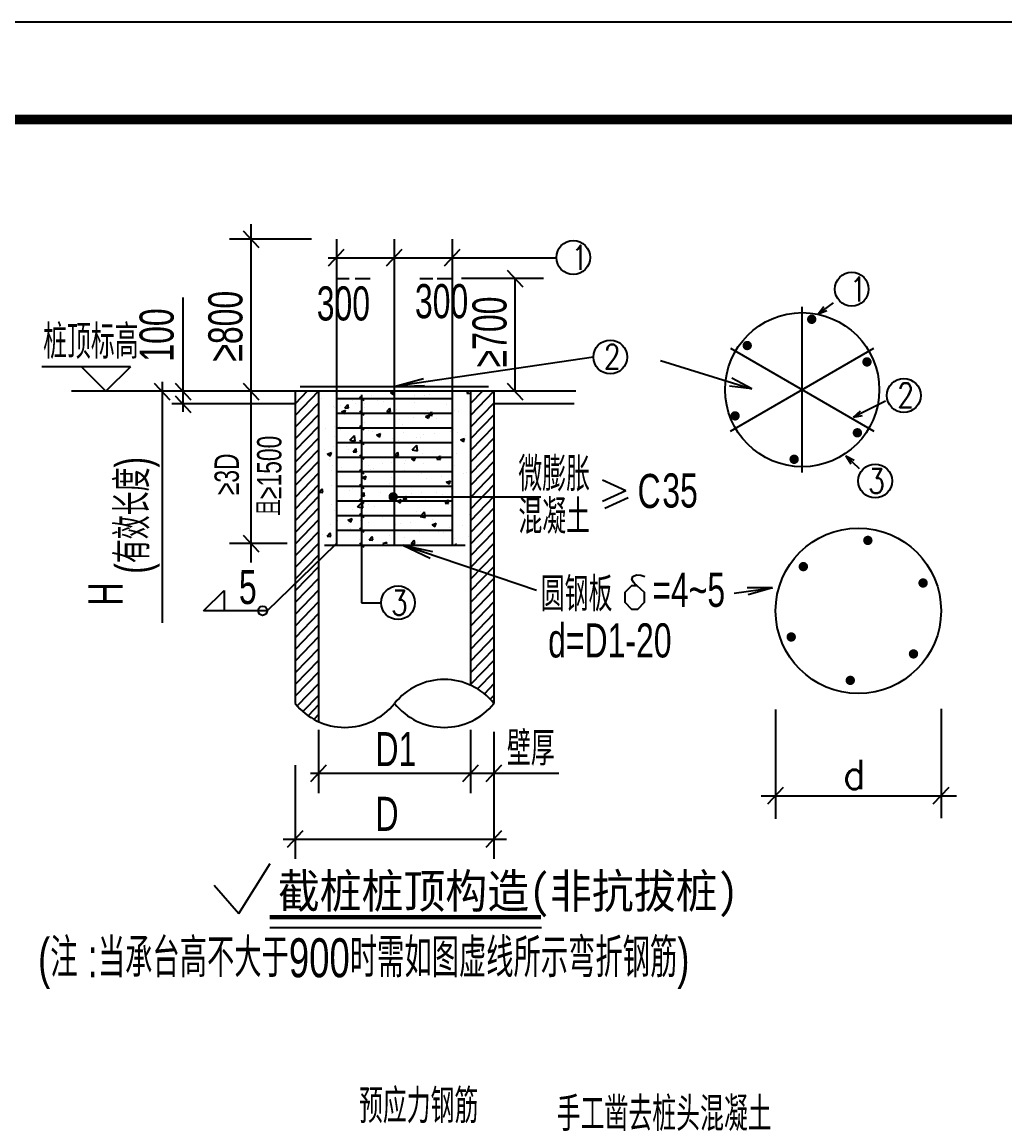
# Model space of a CAD drawing. Extents: x -695511 to 885008, y -751583 to -95266.
# Drawn here: x -592160 to -582077, y -242082 to -230759 of the extents above; entities that cross this region are included whole.
import ezdxf

# ---------------------------------------------------------------- set-up
doc = ezdxf.new("R2010")
doc.units = 0
doc.header["$LTSCALE"] = 1000
doc.header["$MEASUREMENT"] = 0
doc.linetypes.add('DASH', pattern=[0.35, 0.25, -0.1])
for name, color, linetype in [('13', 13, 'Continuous'), ('14', 1, 'Continuous'), ('2', 2, 'Continuous'), ('LAYER5', 7, 'Continuous'), ('PDIM', 3, 'Continuous'), ('PUB_TITLE', 4, 'Continuous'), ('STEEL', 6, 'Continuous')]:
    doc.layers.add(name, color=color, linetype=linetype)
doc.styles.add('HZ', font='simplex.shx', dxfattribs={"width": 0.8, "bigfont": '1hztxt.shx'})
doc.styles.add('HZDX', font='gs_txt.shx', dxfattribs={"width": 0.8, "height": 800, "bigfont": 'hztxt.shx'})
doc.styles.add('宋体', font='simsun.ttc')

# ---------------------------------------------------------------- blocks, each defined once
blk = doc.blocks.new('*X152')
at = {"color": 0}
for p, q in [((25979, 9257), (25979, 9257)), ((26404.4, 9285.1), (26404.4, 9285.1)), ((26572.1, 9308.3), (26605.8, 9321.2)), ((26572.1, 9308.3), (26597, 9291.5)), ((26597, 9291.5), (26607, 9321.2)), ((26604.1, 9251.1), (26604.1, 9251.1)), ((26775.1, 9281.5), (26775.1, 9281.5)), ((26863.8, 9288.6), (26863.8, 9288.6)), ((26900.3, 9297.9), (26900.3, 9297.9)), ((27224.6, 9306.6), (27238.5, 9321.2)), ((27224.6, 9306.6), (27255.2, 9301.9)), ((26084.4, 9189.9), (26084.4, 9189.9)), ((26094.8, 9183.9), (26094.8, 9183.9)), ((26112.8, 9235.1), (26112.8, 9235.1)), ((26144.8, 9198.5), (26144.8, 9198.5)), ((26152, 9147), (26187, 9160.4)), ((26176.9, 9130.2), (26187, 9160.4)), ((26181.1, 9180.3), (26205.2, 9209)), ((26181.1, 9180.3), (26211, 9177.7)), ((26211, 9177.6), (26205.2, 9209)), ((26245.9, 9245.7), (26245.9, 9245.7)), ((26270, 9215), (26270, 9215)), ((26351.3, 9178.6), (26351.3, 9178.6)), ((26351.5, 9219.1), (26351.5, 9219.1)), ((26459.4, 9239.9), (26459.4, 9239.9)), ((26512.8, 9234.5), (26512.8, 9234.5)), ((26539.8, 9148.9), (26563.9, 9177.6)), ((26569.7, 9146.3), (26563.9, 9177.6)), ((26618.2, 9167.3), (26618.2, 9167.3)), ((26779.7, 9223.2), (26779.7, 9223.2)), ((26885.2, 9156), (26885.2, 9156)), ((27046.6, 9211.9), (27046.6, 9211.9)), ((27114.4, 9157.3), (27114.4, 9157.3)), ((26152, 9147), (26176.9, 9130.2)), ((26539.8, 9148.9), (26569.6, 9146.3)), ((26598, 9084.7), (26598, 9084.7)), ((26643.6, 9084.3), (26643.6, 9084.3)), ((26768.8, 9100.7), (26768.8, 9100.7)), ((26857.7, 9122.1), (26857.7, 9122.1)), ((26870.6, 9107), (26905.6, 9120.4)), ((26870.6, 9107), (26895.5, 9090.2)), ((26895.5, 9090.2), (26905.6, 9120.4)), ((26898.4, 9117.5), (26922.5, 9146.2)), ((26898.4, 9117.5), (26928.3, 9114.9)), ((26928.3, 9114.9), (26922.5, 9146.2)), ((26958.1, 9125.7), (26958.1, 9125.7)), ((26967, 9086.9), (26967, 9086.9)), ((27152.1, 9144.7), (27152.1, 9144.7)), ((26013.3, 9001.3), (26013.3, 9001.3)), ((26088.7, 9017.4), (26088.7, 9017.4)), ((26138.5, 9017.8), (26138.5, 9017.8)), ((26146.4, 8991.6), (26146.4, 8991.6)), ((26327.8, 9042.7), (26327.8, 9042.7)), ((26345.4, 9052.6), (26345.4, 9052.6)), ((26383.8, 8986.8), (26383.8, 8986.8)), ((26413.3, 8980.3), (26413.3, 8980.3)), ((26675.4, 9036.8), (26675.4, 9036.8)), ((26680.3, 8969), (26680.3, 8969)), ((27086.8, 8977.1), (27086.8, 8977.1)), ((27108.3, 8990.9), (27108.3, 8990.9)), ((27142.4, 8970), (27142.4, 8970)), ((26092.2, 8936.7), (26092.2, 8936.7)), ((26223.6, 8902.3), (26262.6, 8942.9)), ((26223.6, 8902.3), (26268.1, 8895.4)), ((26268.1, 8895.4), (26262.6, 8942.9)), ((26339.4, 8886.2), (26339.4, 8886.2)), ((26450.5, 8945.7), (26485.5, 8959.1)), ((26450.5, 8945.7), (26475.4, 8928.9)), ((26475.4, 8928.9), (26485.5, 8959.1)), ((26503.6, 8877), (26503.6, 8877)), ((26512.1, 8887), (26512.1, 8887)), ((26591.9, 8918.2), (26591.9, 8918.2)), ((26637.2, 8903.5), (26637.2, 8903.5)), ((26795.2, 8927.1), (26795.2, 8927.1)), ((26826.6, 8928.5), (26826.6, 8928.5)), ((26851.6, 8955.7), (26851.6, 8955.7)), ((26947.2, 8957.8), (26947.2, 8957.8)), ((27169.1, 8905.7), (27204.1, 8919.1)), ((27169.1, 8905.7), (27193.9, 8888.9)), ((27193.9, 8888.9), (27204.1, 8919.1)), ((27214.1, 8946.5), (27214.1, 8946.5)), ((26006.9, 8820.5), (26006.9, 8820.5)), ((26030.4, 8784.4), (26065.4, 8797.9)), ((26030.4, 8784.4), (26055.2, 8767.7)), ((26055.3, 8767.6), (26065.4, 8797.8)), ((26082.7, 8851), (26082.7, 8851)), ((26196.3, 8845.5), (26196.3, 8845.5)), ((26212, 8827), (26212, 8827)), ((26250.5, 8804.2), (26274.6, 8832.9)), ((26250.5, 8804.2), (26280.4, 8801.6)), ((26280.4, 8801.5), (26274.6, 8832.9)), ((26609.1, 8772.8), (26633.2, 8801.5)), ((26639, 8770.2), (26633.2, 8801.5)), ((26757.2, 8819.6), (26796.2, 8860.2)), ((26757.2, 8819.6), (26801.7, 8812.7)), ((26801.7, 8812.7), (26796.2, 8860.1)), ((26845.5, 8789.2), (26845.5, 8789.2)), ((27102.3, 8824.5), (27102.3, 8824.5)), ((27136, 8789.3), (27136, 8789.3)), ((26049.1, 8736.1), (26049.1, 8736.1)), ((26076.6, 8684.5), (26076.6, 8684.5)), ((26316, 8724.8), (26316, 8724.8)), ((26333.3, 8719.7), (26333.3, 8719.7)), ((26380.5, 8689.8), (26380.5, 8689.8)), ((26505.7, 8706.3), (26505.7, 8706.3)), ((26582.9, 8713.5), (26582.9, 8713.5)), ((26585.8, 8751.8), (26585.8, 8751.8)), ((26609.1, 8772.8), (26639, 8770.2)), ((26694.6, 8702), (26694.6, 8702)), ((26695.1, 8731.3), (26695.1, 8731.3)), ((26748.9, 8744.4), (26783.9, 8757.8)), ((26748.9, 8744.4), (26773.8, 8727.6)), ((26773.8, 8727.6), (26784, 8757.8)), ((26849.8, 8702.3), (26849.8, 8702.3)), ((26967.8, 8741.4), (26991.9, 8770.1)), ((26967.8, 8741.4), (26997.7, 8738.8)), ((26986.1, 8752.1), (26986.1, 8752.1)), ((26997.7, 8738.8), (26991.9, 8770.1)), ((27010.8, 8772.8), (27010.8, 8772.8)), ((27116.7, 8691), (27116.7, 8691)), ((26064.8, 8648.3), (26064.8, 8648.3)), ((26111.4, 8601.9), (26111.4, 8601.9)), ((26154.5, 8668.9), (26154.5, 8668.9)), ((26328.8, 8583.1), (26363.8, 8596.6)), ((26353.7, 8566.3), (26363.8, 8596.5)), ((26403, 8652), (26403, 8652)), ((26421.4, 8657.6), (26421.4, 8657.6)), ((26688.3, 8646.4), (26688.3, 8646.4)), ((26839.5, 8622.8), (26839.5, 8622.8)), ((26955.2, 8635.1), (26955.2, 8635.1)), ((27004.5, 8592.1), (27004.5, 8592.1)), ((27096.2, 8658), (27096.2, 8658)), ((27193.8, 8617), (27193.8, 8617)), ((27222.1, 8623.8), (27222.1, 8623.8)), ((26070.5, 8518.1), (26070.5, 8518.1)), ((26249, 8492.6), (26249, 8492.6)), ((26327.2, 8553.3), (26327.2, 8553.3)), ((26328.8, 8583.1), (26353.7, 8566.3)), ((26374.2, 8509.1), (26374.2, 8509.1)), ((26563.5, 8534), (26563.5, 8534)), ((26579.8, 8585.3), (26579.8, 8585.3)), ((26879.3, 8575.6), (26879.3, 8575.6)), ((27047.4, 8543.1), (27082.4, 8556.5)), ((27047.4, 8543.1), (27072.3, 8526.3)), ((27072.3, 8526.3), (27082.4, 8556.5)), ((25961.3, 8459.5), (25985.4, 8488.2)), ((25961.3, 8459.5), (25991.1, 8456.8)), ((25991.1, 8456.8), (25985.4, 8488.2)), ((26216.5, 8470.7), (26216.5, 8470.7)), ((26319.9, 8428.1), (26344, 8456.8)), ((26319.9, 8428.1), (26349.8, 8425.5)), ((26349.8, 8425.4), (26344, 8456.8)), ((26483.4, 8459.4), (26483.4, 8459.4)), ((26573.7, 8418.9), (26573.7, 8418.9)), ((26673.9, 8403.7), (26673.9, 8403.7)), ((26678.5, 8396.7), (26702.6, 8425.4)), ((26708.4, 8394.1), (26702.6, 8425.4)), ((26750.3, 8448.1), (26750.3, 8448.1)), ((26833.4, 8456.4), (26833.4, 8456.4)), ((26965.5, 8453.8), (26965.5, 8453.8)), ((27017.2, 8436.8), (27017.2, 8436.8)), ((27062.3, 8419.8), (27062.3, 8419.8)), ((27090.1, 8491.6), (27090.1, 8491.6)), ((26064.4, 8351.6), (26064.4, 8351.6)), ((26090.7, 8303.6), (26090.7, 8303.6)), ((26242.6, 8311.9), (26242.6, 8311.9)), ((26289.9, 8332.5), (26328.8, 8373.1)), ((26289.9, 8332.5), (26334.4, 8325.6)), ((26321.1, 8386.9), (26321.1, 8386.9)), ((26334.4, 8325.6), (26328.8, 8373.1)), ((26382.3, 8353.7), (26382.3, 8353.7)), ((26432, 8336.8), (26432, 8336.8)), ((26627.3, 8381.8), (26662.3, 8395.3)), ((26627.3, 8381.8), (26652.2, 8365)), ((26652.2, 8365), (26662.3, 8395.2)), ((26678.5, 8396.7), (26708.4, 8394.1)), ((26747.8, 8378.4), (26747.8, 8378.4)), ((26872.9, 8394.9), (26872.9, 8394.9)), ((27037.1, 8365.3), (27061.2, 8394.1)), ((27037.1, 8365.3), (27067, 8362.7)), ((27067, 8362.7), (27061.3, 8394)), ((27084, 8325.1), (27084, 8325.1)), ((27085.3, 8344), (27085.3, 8344)), ((26117.5, 8295.4), (26117.5, 8295.4)), ((26119.1, 8215.2), (26119.1, 8215.2)), ((26207.2, 8220.5), (26242.2, 8234)), ((26207.2, 8220.5), (26232, 8203.8)), ((26232, 8203.8), (26242.2, 8234)), ((26315.1, 8220.4), (26315.1, 8220.4)), ((26502.1, 8243.9), (26502.1, 8243.9)), ((26567.6, 8252.4), (26567.6, 8252.4)), ((26793.7, 8293.9), (26793.7, 8293.9)), ((26823.5, 8249.8), (26862.5, 8290.3)), ((26823.5, 8249.8), (26868, 8242.9)), ((26827.3, 8289.9), (26827.3, 8289.9)), ((26868, 8242.8), (26862.5, 8290.3)), ((26930.8, 8222.6), (26930.8, 8222.6)), ((27246.6, 8264.2), (27246.6, 8264.2)), ((25957.6, 8159.3), (25957.6, 8159.3)), ((26058.3, 8185.2), (26058.3, 8185.2)), ((26111.1, 8114.7), (26111.1, 8114.7)), ((26210.5, 8193.8), (26210.5, 8193.8)), ((26224.6, 8148), (26224.6, 8148)), ((26300.5, 8139.6), (26300.5, 8139.6)), ((26386, 8203.9), (26386, 8203.9)), ((26491.5, 8136.7), (26491.5, 8136.7)), ((26616.2, 8181.2), (26616.2, 8181.2)), ((26653, 8192.6), (26653, 8192.6)), ((26741.4, 8197.7), (26741.4, 8197.7)), ((26758.4, 8125.4), (26758.4, 8125.4)), ((26821.2, 8123.5), (26821.2, 8123.5)), ((26919.9, 8181.3), (26919.9, 8181.3)), ((26925.7, 8180.5), (26960.7, 8193.9)), ((26925.7, 8180.5), (26950.6, 8163.7)), ((26950.6, 8163.7), (26960.8, 8193.9)), ((26984.7, 8118.9), (26984.7, 8118.9)), ((27077.9, 8158.7), (27077.9, 8158.7)), ((27186.8, 8170), (27186.8, 8170)), ((25985.9, 8098.2), (25985.9, 8098.2)), ((26030.6, 8083.4), (26054.7, 8112.1)), ((26030.6, 8083.4), (26060.5, 8080.7)), ((26060.5, 8080.7), (26054.7, 8112.1)), ((26309, 8054), (26309, 8054)), ((26389.3, 8052), (26413.4, 8080.7)), ((26389.3, 8052), (26419.1, 8049.4)), ((26419.2, 8049.3), (26413.4, 8080.7)), ((26505.6, 8019.2), (26540.6, 8032.7)), ((26535.8, 8018.3), (26540.6, 8032.7)), ((26561.5, 8086), (26561.5, 8086)), ((26693.1, 8068.9), (26693.1, 8068.9)), ((26747.9, 8020.6), (26772, 8049.3)), ((26747.9, 8020.6), (26777.8, 8018)), ((26777.8, 8018), (26772, 8049.3)), ((26799.2, 8025.4), (26799.2, 8025.4)), ((27025.3, 8114.2), (27025.3, 8114.2)), ((27115, 8067), (27115, 8067)), ((27240.2, 8083.5), (27240.2, 8083.5)), ((26505.6, 8019.2), (26506.9, 8018.4)), ((27128.4, 8015.3), (27130.6, 8018)), ((27131.1, 8015.3), (27130.6, 8017.9))]:
    blk.add_line(p, q, dxfattribs=at)

msp = doc.modelspace()

# ---------------------------------------------------------------- linework, layer by layer
at = {"color": 2}
for p, q in [((-589893, -232901.9), (-589732.2, -233073.4)), ((-589016, -233261.1), (-588855.1, -233089.7)), ((-588421.3, -233261.1), (-588260.5, -233089.7)), ((-587827, -233261.1), (-587666.1, -233089.7)), ((-587183.5, -233305.4), (-587022.6, -233476.9)), ((-590804, -234461.9), (-590643.1, -234633.4)), ((-590589.3, -234461.9), (-590428.4, -234633.4)), ((-589893, -234461.9), (-589732.2, -234633.4)), ((-587183.5, -234461.9), (-587022.6, -234633.4)), ((-590589.3, -234591.9), (-590428.4, -234763.4)), ((-589893, -236021.9), (-589732.2, -236193.4)), ((-589199.1, -238548.2), (-589038.2, -238376.7)), ((-587639.1, -238548.2), (-587478.2, -238376.7)), ((-587399.1, -238548.2), (-587238.2, -238376.7)), ((-584509.4, -238779.7), (-584348.5, -238608.3)), ((-582811.9, -238779.7), (-582651, -238608.3)), ((-589439.1, -239224.2), (-589278.2, -239052.7)), ((-587399.1, -239224.2), (-587238.2, -239052.7))]:
    msp.add_line(p, q, dxfattribs=at)
for p, q in [((-589813.4, -232834), (-589813.4, -236304.4)), ((-589192.3, -232986.8), (-590031.9, -232986.8)), ((-589019.4, -233176.2), (-586674.3, -233176.2)), ((-586811.6, -233390.4), (-587651.1, -233390.4)), ((-587103.8, -233390.4), (-587103.8, -234546.8)), ((-590509.6, -233583.8), (-590509.6, -234758.9)), ((-586297.7, -234197.5), (-588341.6, -234496.1)), ((-585611.9, -234232), (-584673, -234522.7)), ((-591049.5, -234296.8), (-591958.1, -234296.8)), ((-591549.5, -234296.8), (-591299.5, -234546.8)), ((-591049.5, -234296.8), (-591299.5, -234546.8)), ((-590724.3, -234450.4), (-590724.3, -236920.2)), ((-588341.6, -234496.1), (-588042.3, -234416)), ((-588341.6, -234496.1), (-588031.9, -234487.2)), ((-584673, -234522.7), (-584878.3, -234413.5)), ((-586479.9, -234546.8), (-587319.4, -234546.8)), ((-584673, -234522.7), (-584903.7, -234493.9)), ((-589359.4, -234676.8), (-590624.5, -234676.8)), ((-586496.4, -234676.8), (-587319.4, -234676.8)), ((-588329.2, -235629.6), (-586839.7, -235629.6)), ((-589442.5, -236106.8), (-590031.9, -236106.8)), ((-586882.2, -236588.8), (-588254.3, -236124.4)), ((-588254.3, -236124.4), (-587951.2, -236189)), ((-588254.3, -236124.4), (-587974.3, -236257.1)), ((-584854.1, -236618.8), (-584461.8, -236561.4)), ((-584461.8, -236561.4), (-584721.1, -236563.5)), ((-584461.8, -236561.4), (-584710.7, -236634.7)), ((-584429.7, -237811.5), (-584429.7, -238933.7)), ((-582732.2, -237802.7), (-582732.2, -238924.9)), ((-589119.4, -238020.7), (-589119.4, -238670.3)), ((-587559.4, -238020.7), (-587559.4, -238670.3)), ((-587319.4, -238039.9), (-587319.4, -239343)), ((-589359.4, -238383), (-589359.4, -239343)), ((-589201.9, -238463.2), (-586655.5, -238463.2)), ((-584578.5, -238694.8), (-582575.5, -238694.8)), ((-589483.4, -239139.2), (-587191.1, -239139.2)), ((-589620.2, -240047.3), (-586833.3, -240047.3))]:
    msp.add_line(p, q)
at = {"const_width": 44.6}
msp.add_lwpolyline([(-589620.2, -239942), (-586836, -239942)], dxfattribs=at)
at = {"layer": '13', "color": 6}
for p, q in [((-589936.4, -239903.8), (-589616, -239390)), ((-590189.4, -239611.3), (-589936.4, -239903.8))]:
    msp.add_line(p, q, dxfattribs=at)
at = {"layer": '2', "linetype": 'DASH', "ltscale": 15}
for p, q in [((-589359.4, -234546.8), (-589359.4, -237748.4)), ((-589119.4, -234546.8), (-589119.4, -237935.4)), ((-587559.4, -234546.8), (-587559.4, -237561.4)), ((-587319.4, -234546.8), (-587319.4, -237748.4))]:
    msp.add_line(p, q, dxfattribs=at)
at = {"layer": 'LAYER5'}
for p, q in [((-586207, -235455), (-585967.6, -235565.1)), ((-586207, -235675.1), (-585967.6, -235565.1)), ((-586183, -235746.9), (-585943.7, -235636.8))]:
    msp.add_line(p, q, dxfattribs=at)
msp.add_lwpolyline([(-585853.7, -236538.6), (-585778.4, -236607.3), (-585778.4, -236713.9), (-585847.2, -236785), (-585906.4, -236785), (-585972.8, -236713.9), (-585972.8, -236607.3), (-585904.1, -236538.6), (-585853.7, -236538.6), (-585872.7, -236523.3), (-585889.3, -236504.3), (-585906.4, -236478.3), (-585895, -236447.2), (-585857.5, -236429.9), (-585813.9, -236433.2), (-585770.1, -236448)], dxfattribs=at)
at = {"layer": 'PDIM'}
for p, q in [((-587319.4, -234546.8), (-591654.4, -234546.8)), ((-589119.4, -234546.8), (-589359.4, -234794.7)), ((-589234.1, -234546.8), (-589359.4, -234676.3)), ((-587319.4, -234546.8), (-587559.4, -234794.7)), ((-587438.3, -234546.8), (-587559.4, -234671.9)), ((-589119.4, -234666.8), (-589359.4, -234914.7)), ((-587319.4, -234666.8), (-587559.4, -234914.7)), ((-589119.4, -234786.8), (-589359.4, -235034.7)), ((-587319.4, -234786.8), (-587559.4, -235034.7)), ((-589119.4, -234906.8), (-589359.4, -235154.7)), ((-587319.4, -234906.8), (-587559.4, -235154.7)), ((-589119.4, -235026.8), (-589359.4, -235274.7)), ((-587319.4, -235026.8), (-587559.4, -235274.7)), ((-589119.4, -235146.8), (-589359.4, -235394.7)), ((-587319.4, -235146.8), (-587559.4, -235394.7)), ((-589119.4, -235266.8), (-589359.4, -235514.7)), ((-587319.4, -235266.8), (-587559.4, -235514.7)), ((-589119.4, -235386.8), (-589359.4, -235634.7)), ((-587319.4, -235386.8), (-587559.4, -235634.7)), ((-589119.4, -235506.8), (-589359.4, -235754.7)), ((-587319.4, -235506.8), (-587559.4, -235754.7)), ((-589119.4, -235626.8), (-589359.4, -235874.7)), ((-587319.4, -235626.8), (-587559.4, -235874.7)), ((-589119.4, -235746.8), (-589359.4, -235994.7)), ((-587319.4, -235746.8), (-587559.4, -235994.7)), ((-589119.4, -235866.8), (-589359.4, -236114.7)), ((-587319.4, -235866.8), (-587559.4, -236114.7)), ((-589119.4, -235986.8), (-589359.4, -236234.7)), ((-587319.4, -235986.8), (-587559.4, -236234.7)), ((-589119.4, -236106.8), (-589359.4, -236354.7)), ((-587319.4, -236106.8), (-587559.4, -236354.7)), ((-589119.4, -236226.8), (-589359.4, -236474.7)), ((-587319.4, -236226.8), (-587559.4, -236474.7)), ((-589119.4, -236346.8), (-589359.4, -236594.7)), ((-587319.4, -236346.8), (-587559.4, -236594.7)), ((-589119.4, -236466.8), (-589359.4, -236714.7)), ((-587319.4, -236466.8), (-587559.4, -236714.7)), ((-589119.4, -236586.8), (-589359.4, -236834.7)), ((-587319.4, -236586.8), (-587559.4, -236834.7)), ((-589119.4, -236706.8), (-589359.4, -236954.7)), ((-587319.4, -236706.8), (-587559.4, -236954.7)), ((-589119.4, -236826.8), (-589359.4, -237074.7)), ((-587319.4, -236826.8), (-587559.4, -237074.7)), ((-589119.4, -236946.8), (-589359.4, -237194.7)), ((-587319.4, -236946.8), (-587559.4, -237194.7)), ((-589119.4, -237066.8), (-589359.4, -237314.7)), ((-587319.4, -237066.8), (-587559.4, -237314.7)), ((-589119.4, -237186.8), (-589359.4, -237434.7)), ((-587319.4, -237186.8), (-587559.4, -237434.7)), ((-589119.4, -237306.8), (-589359.4, -237554.7)), ((-587319.4, -237306.8), (-587559.4, -237554.7)), ((-589119.4, -237426.8), (-589359.4, -237674.7)), ((-587319.4, -237426.8), (-587487, -237599.9)), ((-589119.4, -237546.8), (-589338.6, -237773.2)), ((-587319.4, -237546.8), (-587418.1, -237648.8)), ((-589119.4, -237666.8), (-589279.4, -237832.1)), ((-589119.4, -237764), (-589226.1, -237874.2)), ((-587319.4, -237666.8), (-587356.8, -237705.5)), ((-589119.4, -237863.1), (-589166.5, -237911.7))]:
    msp.add_line(p, q, dxfattribs=at)
at = {"layer": 'PUB_TITLE'}
msp.add_lwpolyline([(-643409, -272759.5), (-569109, -272759.5), (-569109, -230759.5), (-643409, -230759.5)], close=True, dxfattribs=at)
at = {"layer": 'PUB_TITLE', "const_width": 100}
msp.add_lwpolyline([(-640909, -271759.5), (-570109, -271759.5), (-570109, -231759.5), (-640909, -231759.5)], close=True, dxfattribs=at)
at = {"layer": 'STEEL'}
for p, q in [((-588936.3, -232986.8), (-588936.3, -236123.8)), ((-588341.7, -232986.8), (-588341.7, -236123.8)), ((-587747.3, -232986.8), (-587747.3, -236123.8)), ((-588936.3, -233390.4), (-588803.9, -233390.4)), ((-588744.8, -233390.4), (-588589.1, -233390.4)), ((-588078.2, -233390.4), (-587945.7, -233390.4)), ((-587903.1, -233390.4), (-587747.3, -233390.4)), ((-584156.9, -235379.2), (-584156.9, -233681.5)), ((-584891.9, -234954.8), (-583421.8, -234106)), ((-584891.9, -234106), (-583421.8, -234954.8)), ((-589308.4, -234496.1), (-587374.9, -234496.1)), ((-588699.1, -234598.8), (-588655, -234642.8)), ((-588936.3, -234620.8), (-587747.3, -234620.8)), ((-588936.3, -234770.8), (-587747.3, -234770.8)), ((-588699.1, -234748.8), (-588655, -234792.8)), ((-588936.3, -234920.8), (-587747.3, -234920.8)), ((-588699.1, -234898.8), (-588655, -234942.8)), ((-588699.1, -235048.8), (-588655, -235092.8)), ((-588936.3, -235070.8), (-587747.3, -235070.8)), ((-588936.3, -235220.8), (-587747.3, -235220.8)), ((-588699.1, -235198.8), (-588655, -235242.8)), ((-588936.3, -235370.8), (-587747.3, -235370.8)), ((-588699.1, -235348.8), (-588655, -235392.8)), ((-588699.1, -235498.8), (-588655, -235542.8)), ((-588936.3, -235520.8), (-587747.3, -235520.8)), ((-588936.3, -235670.8), (-587747.3, -235670.8)), ((-588699.1, -235648.8), (-588655, -235692.8)), ((-588936.3, -235820.8), (-587747.3, -235820.8)), ((-588699.1, -235798.8), (-588655, -235842.8)), ((-588699.1, -235948.8), (-588655, -235992.8)), ((-588936.3, -235970.8), (-587747.3, -235970.8)), ((-589056.4, -236123.8), (-587615.1, -236123.8)), ((-588936.3, -236107), (-588950.5, -236123.8)), ((-588699.1, -236101.8), (-588655, -236145.8))]:
    msp.add_line(p, q, dxfattribs=at)
at = {"layer": 'STEEL', "color": 7}
for p, q in [((-583838.2, -233638.4), (-583993.8, -233753.7)), ((-583993.8, -233753.7), (-583934.8, -233678.6)), ((-583993.8, -233753.7), (-583904.8, -233719.1)), ((-588677.1, -234583.3), (-588677.1, -236714.9)), ((-583304.3, -234649.2), (-583631.6, -234812.8)), ((-583631.6, -234812.8), (-583560.7, -234748.8)), ((-583631.6, -234812.8), (-583538, -234793.8)), ((-583708.8, -235208.5), (-583659, -235290)), ((-583708.8, -235208.5), (-583624.5, -235253.3)), ((-583567.7, -235341.2), (-583708.8, -235208.5)), ((-588950.5, -236123.8), (-589645, -236797.6)), ((-590299, -236797.6), (-590087, -236591.1)), ((-590087, -236591.1), (-590087, -236797.6)), ((-588677.1, -236714.9), (-588478.4, -236714.9)), ((-589645, -236797.6), (-590299, -236797.6))]:
    msp.add_line(p, q, dxfattribs=at)
at = {"layer": 'STEEL', "const_width": 48}
for points in [[(-584083.5, -233808.2, 1), (-584035.5, -233808.2, 1)], [(-584745.3, -234077.2, 1), (-584697.3, -234077.2, 1)], [(-583468.8, -234245.3, -1), (-583516.8, -234245.3, -1)], [(-584869.7, -234798.8, -1), (-584821.7, -234798.8, -1)], [(-583567.1, -234972.5, 1), (-583615.1, -234972.5, 1)], [(-584263.8, -235244.1, -1), (-584215.8, -235244.1, -1)], [(-588377.2, -235629.6, -1), (-588329.2, -235629.6, -1)], [(-583507.8, -236076.2, 1), (-583459.8, -236076.2, 1)], [(-584169.5, -236345.2, 1), (-584121.5, -236345.2, 1)], [(-582893.1, -236513.2, -1), (-582941.1, -236513.2, -1)], [(-584293.9, -237066.8, -1), (-584245.9, -237066.8, -1)], [(-582991.4, -237240.5, 1), (-583039.4, -237240.5, 1)], [(-583688, -237512, -1), (-583640, -237512, -1)]]:
    msp.add_lwpolyline(points, format="xyb", close=True, dxfattribs=at)
at = {"layer": 'STEEL', "color": 7}
for centre, radius in [((-586505.5, -233174.1), 173.6), ((-583649, -233498.9), 173.6), ((-586126.1, -234195.1), 173.6), ((-583115.1, -234589.3), 173.6), ((-583408.6, -235466.8), 173.6), ((-588303.5, -236715.6), 173.6), ((-589692.5, -236797.6), 47.5)]:
    msp.add_circle(centre, radius, dxfattribs=at)
at = {"layer": 'STEEL'}
for centre, radius in [((-584156.9, -234530.4), 790.6), ((-583581.1, -236798.3), 848.8)]:
    msp.add_circle(centre, radius, dxfattribs=at)
at = {"layer": 'STEEL', "color": 7}
for centre, start, end in [((-587829.4, -238155.3), 38.58608, 141.41393), ((-588849.4, -237341.5), 218.58608, 321.41393), ((-587829.4, -237341.5), 218.58608, 321.41393)]:
    msp.add_arc(centre, 652.4, start, end, dxfattribs=at)

# ---------------------------------------------------------------- block references
at = {"layer": 'PDIM', "xscale": 1.19999701809138, "yscale": 1.19999701809138, "zscale": 1.19999701809138}
msp.add_blockref('*X152', (-620265.5, -245732.2), dxfattribs=at)

# ---------------------------------------------------------------- texts
at = {"style": '宋体', "width": 0.9}
msp.add_text('截桩桩顶构造(非抗拔桩)', height=349.999, dxfattribs=at).set_placement((-589537, -239848.2))
at = {"layer": '14', "color": 7}
for s, height, style, width, p in [('1', 250, 'HZ', 0.8075, (-586525.5, -233300.2)), ('1', 250, 'HZ', 0.8075, (-583669, -233625)), ('2', 250, 'HZ', 0.8075, (-586193, -234317.8)), ('2', 250, 'HZ', 0.8075, (-583182.1, -234712)), ('3', 250, 'HZ', 0.8075, (-583481, -235592.9)), ('3', 250, 'HZ', 0.8075, (-588375.8, -236841.6)), ('(注 :当承台高不大于900时需如图虚线所示弯折钢筋)', 399.999, 'HZDX', 0.7, (-591996.1, -240557.1))]:
    msp.add_text(s, height=height, dxfattribs=dict(at, style=style, width=width)).set_placement(p)
at = {"layer": '14', "color": 7, "style": 'HZDX', "width": 0.7}
for s, height, p in [('≥800', 350, (-589899.8, -234242.7)), ('≥700', 350, (-587190.2, -234301.4)), ('100', 350, (-590605.4, -234242.7)), ('且≥1500', 250, (-589499.9, -235826.5)), ('(有效长度) ', 350, (-590852.9, -236418.3)), ('≥3D', 250, (-589936.4, -235612.5)), ('H', 350, (-591129.2, -236743.6))]:
    msp.add_text(s, height=height, rotation=89.99999, dxfattribs=at).set_placement(p)
at = {"layer": '14', "color": 2, "style": 'HZ', "width": 0.95}
msp.add_text('d', height=300, dxfattribs=at).set_placement((-583739.5, -238627.9))
at = {"layer": 'LAYER5', "style": 'HZDX', "width": 0.7}
for s, height, p in [('300', 350, (-589137.3, -233820.3)), ('300', 350, (-588130.1, -233797.1)), ('桩顶标高', 350, (-591944.6, -234214.1)), ('微膨胀', 350, (-587068.8, -235572.7)), ('C', 350, (-585845.9, -235744.3)), ('35', 350, (-585592.5, -235739.1)), ('混凝土            ', 349.999, (-587068.8, -236008.7)), ('5', 350, (-589935.7, -236729)), ('圆钢板', 350, (-586839.3, -236804.1)), ('=4~5', 350, (-585695.1, -236757.7)), ('d=D1-20', 350, (-586763.3, -237276.9)), ('壁厚', 350, (-587186.2, -238386.9)), ('D1', 350, (-588534.6, -238391.8)), ('D', 350, (-588534.6, -239056)), ('预应力钢筋', 350, (-588704.2, -242053.9)), ('手工凿去桩头混凝土', 350, (-586675.4, -242135))]:
    msp.add_text(s, height=height, dxfattribs=at).set_placement(p)

doc.saveas('drawing.dxf')
